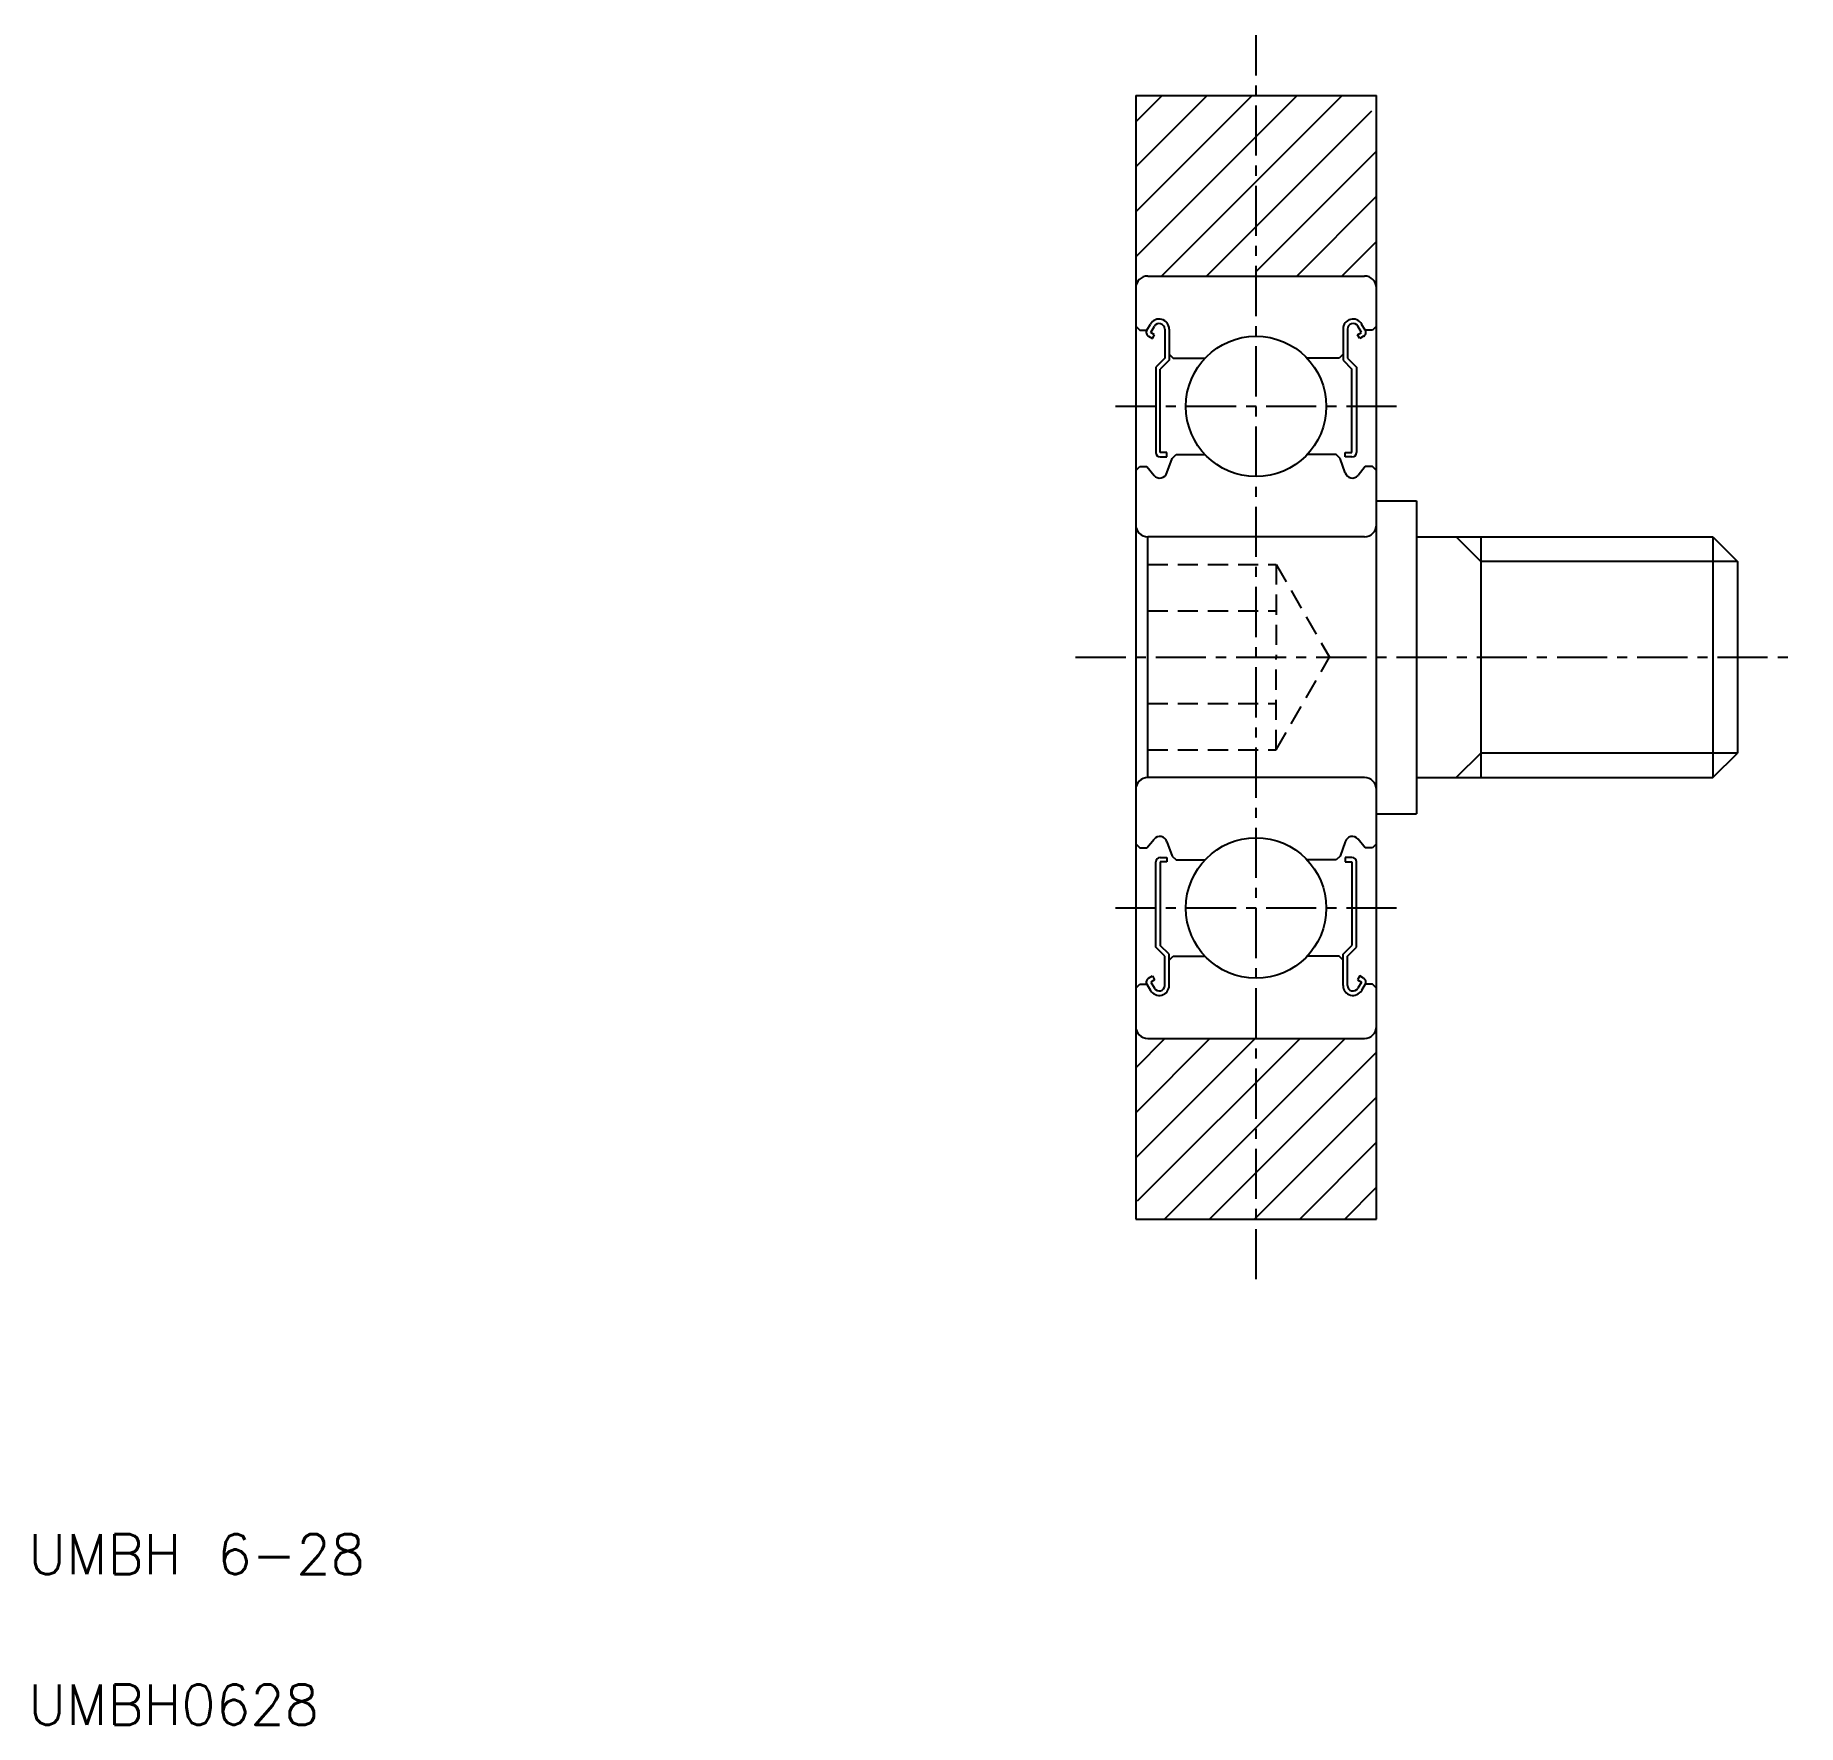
# Model space of a CAD drawing. Extents: x 2.7 to 46.6, y 2.5 to 44.6.
import ezdxf

# ---------------------------------------------------------------- set-up
doc = ezdxf.new("R2010")
doc.units = 0
doc.linetypes.add('CENTER', pattern=[2, 1.25, -0.25, 0.25, -0.25])
doc.linetypes.add('DASHED', pattern=[0.75, 0.5, -0.25])
doc.layers.get('0').update_dxf_attribs({"linetype": 'CONTINUOUS'})
doc.layers.add('CENTER', color=1, linetype='CENTER')
doc.styles.get("Standard").update_dxf_attribs({"font": 'txt.shx'})

msp = doc.modelspace()

# ---------------------------------------------------------------- linework, layer by layer
at = {"color": 7, "linetype": 'CONTINUOUS'}
for p, q in [((30.099, 43.103), (30.099, 15.103)), ((30.099, 43.103), (36.099, 43.103)), ((36.099, 15.103), (36.099, 43.103)), ((30.399, 38.603), (35.799, 38.603)), ((30.099, 37.353), (30.199, 37.253)), ((30.377, 37.253), (30.467, 37.406)), ((30.473, 37.197), (30.564, 37.35)), ((35.725, 37.197), (35.634, 37.35)), ((35.821, 37.253), (35.73, 37.406)), ((36.099, 37.353), (35.999, 37.253)), ((30.199, 37.253), (30.377, 37.253)), ((30.417, 37.101), (30.514, 37.045)), ((30.569, 37.141), (30.473, 37.197)), ((30.514, 37.045), (30.569, 37.141)), ((30.821, 37.281), (30.821, 36.553)), ((30.932, 37.281), (30.932, 36.506)), ((35.266, 37.281), (35.266, 36.506)), ((35.377, 37.281), (35.377, 36.553)), ((35.629, 37.141), (35.725, 37.197)), ((35.684, 37.045), (35.629, 37.141)), ((35.78, 37.101), (35.684, 37.045)), ((35.999, 37.253), (35.821, 37.253)), ((30.821, 36.553), (30.599, 36.33)), ((30.932, 36.506), (30.71, 36.284)), ((30.932, 36.653), (31.032, 36.553)), ((31.032, 36.553), (31.825, 36.553)), ((35.166, 36.553), (34.373, 36.553)), ((35.266, 36.653), (35.166, 36.553)), ((35.266, 36.506), (35.488, 36.284)), ((35.377, 36.553), (35.599, 36.33)), ((30.599, 36.33), (30.599, 34.204)), ((30.71, 34.204), (30.71, 36.284)), ((35.488, 34.204), (35.488, 36.284)), ((35.599, 36.33), (35.599, 34.204)), ((36.099, 36.003), (36.099, 36.003)), ((30.099, 33.753), (30.199, 33.853)), ((30.199, 33.853), (30.377, 33.853)), ((30.377, 33.853), (30.555, 33.634)), ((30.877, 34.204), (30.71, 34.204)), ((30.71, 34.093), (30.877, 34.093)), ((30.877, 34.093), (30.877, 34.204)), ((30.877, 33.7), (31.007, 34.059)), ((31.007, 34.059), (31.107, 34.153)), ((31.107, 34.153), (31.825, 34.153)), ((35.091, 34.153), (34.373, 34.153)), ((35.191, 34.059), (35.091, 34.153)), ((35.321, 33.7), (35.191, 34.059)), ((35.321, 34.093), (35.321, 34.204)), ((35.321, 34.204), (35.488, 34.204)), ((35.488, 34.093), (35.321, 34.093)), ((35.821, 33.853), (35.642, 33.634)), ((35.999, 33.853), (35.821, 33.853)), ((36.099, 33.753), (35.999, 33.853)), ((36.099, 33.703), (36.099, 33.703)), ((36.099, 33.003), (37.099, 33.003)), ((37.099, 33.003), (37.099, 25.203)), ((30.399, 26.103), (30.399, 32.103)), ((35.799, 32.103), (30.399, 32.103)), ((37.099, 32.103), (44.485, 32.103)), ((38.699, 32.103), (38.699, 26.103)), ((44.485, 32.103), (45.099, 31.489)), ((44.485, 32.103), (44.485, 26.103)), ((45.099, 31.489), (45.099, 26.716)), ((44.485, 26.103), (45.099, 26.716)), ((35.799, 26.103), (30.399, 26.103)), ((37.099, 26.103), (44.485, 26.103)), ((36.099, 25.203), (37.099, 25.203)), ((30.099, 24.453), (30.199, 24.353)), ((30.199, 24.353), (30.377, 24.353)), ((30.377, 24.353), (30.555, 24.571)), ((30.877, 24.505), (31.007, 24.146)), ((35.321, 24.505), (35.191, 24.146)), ((35.821, 24.353), (35.642, 24.571)), ((35.999, 24.353), (35.821, 24.353)), ((36.099, 24.453), (35.999, 24.353)), ((30.599, 21.875), (30.599, 24.001)), ((30.71, 24.113), (30.877, 24.113)), ((30.877, 24.001), (30.71, 24.001)), ((30.71, 24.001), (30.71, 21.921)), ((30.877, 24.113), (30.877, 24.001)), ((31.007, 24.146), (31.107, 24.053)), ((31.107, 24.053), (31.825, 24.053)), ((35.091, 24.053), (34.373, 24.053)), ((35.191, 24.146), (35.091, 24.053)), ((35.321, 24.113), (35.321, 24.001)), ((35.488, 24.113), (35.321, 24.113)), ((35.321, 24.001), (35.488, 24.001)), ((35.488, 24.001), (35.488, 21.921)), ((35.599, 21.875), (35.599, 24.001)), ((30.821, 21.653), (30.599, 21.875)), ((30.932, 21.699), (30.71, 21.921)), ((30.821, 20.924), (30.821, 21.653)), ((30.932, 20.924), (30.932, 21.699)), ((30.932, 21.553), (31.032, 21.653)), ((31.032, 21.653), (31.825, 21.653)), ((35.166, 21.653), (34.373, 21.653)), ((35.266, 21.553), (35.166, 21.653)), ((35.266, 21.699), (35.488, 21.921)), ((35.266, 20.924), (35.266, 21.699)), ((35.377, 21.653), (35.599, 21.875)), ((35.377, 20.924), (35.377, 21.653)), ((30.417, 21.104), (30.514, 21.16)), ((30.514, 21.16), (30.569, 21.064)), ((35.684, 21.16), (35.629, 21.064)), ((35.78, 21.104), (35.684, 21.16)), ((30.099, 20.852), (30.199, 20.953)), ((30.199, 20.953), (30.377, 20.953)), ((30.377, 20.953), (30.467, 20.799)), ((30.569, 21.064), (30.473, 21.008)), ((30.473, 21.008), (30.564, 20.855)), ((35.629, 21.064), (35.725, 21.008)), ((35.725, 21.008), (35.634, 20.855)), ((35.821, 20.953), (35.73, 20.799)), ((35.999, 20.953), (35.821, 20.953)), ((36.099, 20.852), (35.999, 20.953)), ((30.399, 19.603), (35.799, 19.603)), ((30.099, 15.103), (36.099, 15.103)), ((31.849, 15.103), (31.849, 15.103)), ((33.099, 15.103), (33.099, 15.103))]:
    msp.add_line(p, q, dxfattribs=at)
at = {"color": 3}
for p, q in [((30.099, 42.447), (30.755, 43.103)), ((30.099, 41.324), (31.877, 43.103)), ((30.099, 40.202), (33, 43.103)), ((33.099, 42.079), (34.122, 43.103)), ((33.099, 40.957), (35.245, 43.103)), ((33.099, 39.834), (35.983, 42.718)), ((30.099, 39.079), (33.099, 42.079)), ((33.099, 38.712), (36.099, 41.712)), ((30.745, 38.603), (33.099, 40.957)), ((34.112, 38.603), (36.099, 40.589)), ((31.867, 38.603), (33.099, 39.834)), ((35.235, 38.603), (36.099, 39.466)), ((45.099, 31.489), (38.699, 31.489)), ((45.099, 26.716), (38.699, 26.716)), ((30.099, 16.628), (33.073, 19.603)), ((30.099, 17.751), (31.95, 19.603)), ((30.099, 18.874), (30.828, 19.603)), ((30.147, 15.554), (34.195, 19.603)), ((30.818, 15.103), (35.318, 19.603)), ((31.94, 15.103), (36.099, 19.261)), ((33.063, 15.103), (36.099, 18.138)), ((34.186, 15.103), (36.099, 17.016)), ((35.308, 15.103), (36.099, 15.893))]:
    msp.add_line(p, q, dxfattribs=at)
at = {"color": 3, "linetype": 'CONTINUOUS'}
for p, q in [((38.699, 31.489), (38.085, 32.103)), ((38.699, 26.716), (38.085, 26.103))]:
    msp.add_line(p, q, dxfattribs=at)
at = {"color": 3, "linetype": 'DASHED'}
for p, q in [((30.399, 31.412), (33.599, 31.412)), ((33.599, 31.412), (34.932, 29.103)), ((33.599, 31.412), (33.599, 29.103)), ((30.399, 30.257), (33.599, 30.257)), ((33.599, 26.793), (34.932, 29.103)), ((33.599, 26.793), (33.599, 29.103)), ((30.399, 27.948), (33.599, 27.948)), ((30.399, 26.793), (33.599, 26.793))]:
    msp.add_line(p, q, dxfattribs=at)
at = {"color": 7, "linetype": 'CONTINUOUS'}
for centre in [(33.099, 35.353), (33.099, 22.853)]:
    msp.add_circle(centre, 1.75, dxfattribs=at)
for centre, radius, start, end in [((30.399, 38.303), 0.3, 90, 180), ((35.799, 38.303), 0.3, 0, 90), ((30.683, 37.281), 0.249, 0, 150.0012), ((30.683, 37.281), 0.138, 0, 150.0026), ((35.515, 37.281), 0.249, 29.9988, 180), ((35.515, 37.281), 0.138, 29.9974, 180), ((30.473, 37.197), 0.111, 149.9871, 240.009), ((35.725, 37.197), 0.111, 299.991, 30.0129), ((30.71, 34.204), 0.111, 180, 270), ((35.488, 34.204), 0.111, 270, 359.9999), ((30.698, 33.754), 0.186, 220.0002, 343.1527), ((35.499, 33.754), 0.186, 196.8473, 319.9998), ((30.399, 32.403), 0.3, 180, 270), ((35.799, 32.403), 0.3, 270, 0), ((30.399, 25.803), 0.3, 90, 180), ((35.799, 25.803), 0.3, 0, 90), ((30.698, 24.451), 0.186, 16.8473, 139.9998), ((35.499, 24.451), 0.186, 40.0002, 163.1527), ((30.71, 24.001), 0.111, 90, 179.9999), ((35.488, 24.001), 0.111, 0, 90), ((30.473, 21.008), 0.111, 119.991, 210.0129), ((35.725, 21.008), 0.111, 329.9871, 60.009), ((30.683, 20.924), 0.249, 209.9988, 0), ((30.683, 20.924), 0.138, 209.9974, 0), ((35.515, 20.924), 0.249, 180, 330.0012), ((35.515, 20.924), 0.138, 180, 330.0026), ((30.399, 19.903), 0.3, 180, 270), ((35.799, 19.903), 0.3, 270, 0)]:
    msp.add_arc(centre, radius, start, end, dxfattribs=at)
at = {"layer": 'CENTER', "color": 1, "linetype": 'CENTER'}
for p, q in [((33.099, 13.603), (33.099, 44.603)), ((36.599, 35.353), (29.599, 35.353)), ((28.599, 29.103), (46.599, 29.103)), ((36.599, 22.853), (29.599, 22.853))]:
    msp.add_line(p, q, dxfattribs=at)

# ---------------------------------------------------------------- texts
at = {"color": 7, "linetype": 'CONTINUOUS'}
for s, p in [('UMBH 6-28', (2.5, 6.25)), ('UMBH0628', (2.5, 2.5))]:
    msp.add_text(s, height=1, dxfattribs=at).set_placement(p)

doc.saveas('drawing.dxf')
